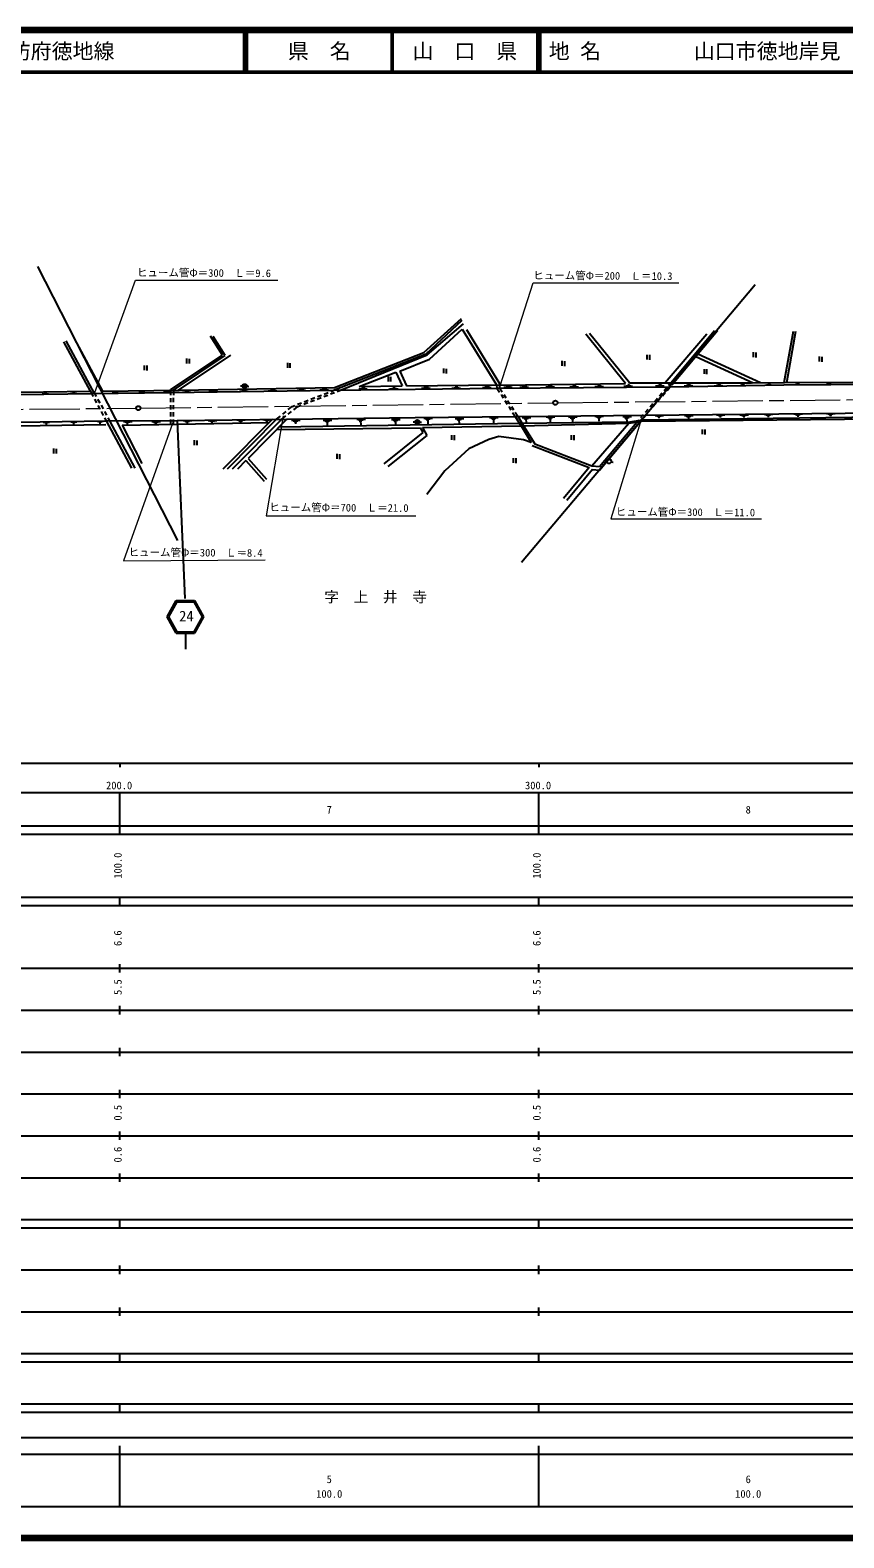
# Model space of a CAD drawing. Units: millimetres, scale not verified. Extents: x 40000 to 680000, y 20000 to 380000.
# Drawn here: x 246609 to 440828, y 20000 to 380000 of the extents above; entities that cross this region are included whole.
import ezdxf
from ezdxf.enums import TextEntityAlignment as Align

# ---------------------------------------------------------------- set-up
doc = ezdxf.new("R2010")
doc.units = ezdxf.units.MM
doc.header["$LTSCALE"] = 1000
doc.linetypes.add('CHAIN', pattern=[18.5, 12, -1.5, 3.5, -1.5])
for name, color, linetype, lineweight in [('M-BGD', 7, 'Continuous', 25), ('M-BMK', 2, 'CHAIN', 13), ('M-BMK-SRVR', 3, 'Continuous', 25), ('M-STR-HTXT', 7, 'Continuous', 13), ('M-STR-STRC', 7, 'Continuous', 25), ('M-TTL', 2, 'Continuous', 140), ('M-TTL-BAND', 7, 'Continuous', 25), ('M-TTL-LINE', 7, 'Continuous', 50)]:
    doc.layers.add(name, color=color, linetype=linetype, lineweight=lineweight)
doc.layers.add('M-BMK-HTXT', color=7, linetype='Continuous')
doc.layers.add('M-TTL-TXT', color=7, linetype='Continuous')
doc.styles.add('ＭＳ ゴシック', font='')
doc.styles.get('ＭＳ ゴシック').set_extended_font_data('MS Gothic')

msp = doc.modelspace()

# ---------------------------------------------------------------- hatches: boundary and pattern name
at = {"layer": 'M-BGD'}
for points in [[(298343, 295010, 0.41421), (297843, 295510, 0.41421), (297343, 295010, 1)], [(339501, 286448, 1), (338501, 286448, 0.41421), (339001, 285948, 0.41421)]]:
    msp.add_hatch(color=256, dxfattribs=at).paths.add_polyline_path(points)

# ---------------------------------------------------------------- linework, layer by layer
for p, q in [((248343, 323559), (281767, 258164)), ((419625, 319215), (399910, 295726)), ((340553, 303064), (349594, 311147)), ((341118, 302687), (349748, 310730)), ((341344, 302473), (350030, 309916)), ((263987, 293835), (257175, 306413)), ((292514, 302413), (289630, 306946)), ((293154, 302293), (290270, 306826)), ((341949, 301439), (349742, 308564)), ((349742, 308564), (357945, 295322)), ((350732, 308517), (358872, 295223)), ((388692, 295659), (379206, 307404)), ((389644, 295811), (380158, 307556)), ((398166, 295883), (408100, 307476)), ((399512, 295812), (409950, 308265)), ((400250, 295858), (410688, 308312)), ((426615, 295854), (428785, 308092)), ((427224, 295852), (429403, 308134)), ((261011, 293809), (254676, 305609)), ((261981, 293276), (255169, 305855)), ((280158, 294193), (292514, 302413)), ((319009, 294019), (341118, 302687)), ((319284, 294701), (340553, 303064)), ((320692, 294031), (341344, 302473)), ((393791, 302495), (393791, 301334)), ((394412, 302441), (394412, 301279)), ((405990, 302711), (420924, 295830)), ((419204, 303090), (419204, 301928)), ((419825, 303035), (419825, 301873)), ((273815, 299967), (273815, 298806)), ((274436, 299913), (274436, 298751)), ((280798, 294073), (293154, 302293)), ((282033, 294067), (294514, 302370)), ((283921, 301602), (283921, 300440)), ((284542, 301547), (284542, 300385)), ((307996, 300562), (307996, 299400)), ((308617, 300507), (308617, 299345)), ((334814, 298566), (341949, 301439)), ((345256, 299221), (345256, 298059)), ((345877, 299167), (345877, 298005)), ((373492, 301004), (373492, 299842)), ((374113, 300950), (374113, 299788)), ((405462, 302061), (419178, 295807)), ((407463, 299078), (407463, 297916)), ((408084, 299024), (408084, 297862)), ((434957, 302050), (434957, 300888)), ((435578, 301995), (435578, 300833)), ((325174, 294931), (333884, 298347)), ((332029, 297290), (332029, 296128)), ((332650, 297235), (332650, 296074)), ((333884, 298347), (335404, 295043)), ((334814, 298566), (336430, 295054)), ((336430, 295054), (358622, 295297)), ((355713, 294884), (355713, 295268)), ((357945, 295322), (358030, 294530)), ((358568, 295361), (358654, 294568)), ((358872, 295223), (388692, 295659)), ((360762, 294968), (360762, 295352)), ((364653, 294968), (364653, 295352)), ((370804, 294993), (370804, 295377)), ((376533, 295036), (376533, 295420)), ((382502, 295099), (382502, 295483)), ((389476, 295167), (389476, 295551)), ((389644, 295811), (400061, 295760)), ((399910, 295726), (392101, 286432)), ((396681, 295276), (397306, 295272)), ((396976, 295272), (396976, 295656)), ((399013, 295231), (399512, 295812)), ((399292, 294860), (426519, 295279)), ((399752, 295277), (400250, 295858)), ((400061, 295760), (418777, 295797)), ((403256, 295218), (404350, 295220)), ((403530, 295312), (404156, 295309)), ((403825, 295308), (403825, 295692)), ((410468, 295219), (411562, 295221)), ((410743, 295313), (411368, 295309)), ((411038, 295308), (411038, 295692)), ((416125, 295215), (417219, 295217)), ((416400, 295309), (417025, 295305)), ((416695, 295304), (416695, 295688)), ((418777, 295797), (426642, 295855)), ((422404, 295289), (423498, 295291)), ((422678, 295383), (423304, 295379)), ((422973, 295379), (422973, 295763)), ((426519, 295279), (469273, 295570)), ((426642, 295855), (442993, 295941)), ((429234, 295366), (430328, 295368)), ((429509, 295460), (430134, 295457)), ((429804, 295456), (429804, 295840)), ((436706, 295436), (437800, 295438)), ((436981, 295530), (437606, 295526)), ((437276, 295525), (437276, 295909)), ((215864, 293231), (261011, 293809)), ((216048, 292636), (261330, 293270)), ((249499, 293167), (250978, 293167)), ((249927, 293272), (250574, 293272)), ((250172, 293360), (250380, 293360)), ((250284, 293360), (250288, 293629)), ((256264, 293277), (257743, 293277)), ((256692, 293382), (257339, 293382)), ((256937, 293470), (257145, 293470)), ((257049, 293470), (257039, 293713)), ((261011, 293809), (261283, 293255)), ((261283, 293255), (261668, 292529)), ((261330, 293270), (280196, 293465)), ((261981, 293276), (262385, 292537)), ((261996, 291910), (262464, 291027)), ((262721, 291923), (263200, 291045)), ((263987, 293835), (282162, 294069)), ((266156, 293394), (267635, 293394)), ((266584, 293498), (267231, 293498)), ((266829, 293587), (267037, 293587)), ((266942, 293587), (266931, 293830)), ((272516, 293492), (273994, 293492)), ((272944, 293596), (273590, 293596)), ((273188, 293685), (273396, 293685)), ((273301, 293685), (273290, 293928)), ((278447, 293548), (279926, 293548)), ((278875, 293653), (279522, 293653)), ((279120, 293741), (279328, 293741)), ((279232, 293741), (279222, 293984)), ((280143, 292147), (280141, 291147)), ((280146, 294034), (280144, 292847)), ((280146, 294034), (280158, 294193)), ((280196, 293465), (319009, 294019)), ((280778, 292171), (280767, 291171)), ((280798, 294073), (280785, 292871)), ((282162, 294069), (319284, 294701)), ((282933, 293578), (284991, 293583)), ((283492, 293686), (284587, 293688)), ((283767, 293780), (284393, 293776)), ((284062, 293775), (284061, 294083)), ((289294, 293717), (291351, 293721)), ((289853, 293824), (290947, 293826)), ((290128, 293918), (290753, 293914)), ((290423, 293913), (290423, 294210)), ((296602, 293797), (298659, 293801)), ((296845, 295069), (297344, 295039)), ((297022, 295058), (297344, 295039)), ((297161, 293904), (298255, 293906)), ((297436, 293998), (298061, 293994)), ((297731, 293994), (297731, 294334)), ((298343, 294981), (298842, 294951)), ((298343, 294981), (298665, 294962)), ((303456, 293913), (305514, 293917)), ((304015, 294020), (305109, 294022)), ((304290, 294114), (304915, 294110)), ((304585, 294109), (304585, 294451)), ((310243, 294022), (312300, 294027)), ((310802, 294130), (311896, 294132)), ((311077, 294224), (311702, 294220)), ((311372, 294219), (311372, 294566)), ((312028, 291277), (312960, 291637)), ((313553, 291317), (314488, 291672)), ((313613, 291890), (314546, 292251)), ((315142, 291921), (316077, 292276)), ((315199, 292504), (316131, 292865)), ((315751, 294080), (317808, 294084)), ((316310, 294187), (317404, 294189)), ((316585, 294281), (317210, 294277)), ((316731, 292525), (317666, 292880)), ((316784, 293117), (317717, 293478)), ((316880, 294276), (316880, 294660)), ((318320, 293129), (319255, 293484)), ((318369, 293731), (319004, 293977)), ((319009, 294019), (358108, 294529)), ((319909, 293733), (320692, 294031)), ((325025, 294317), (327082, 294322)), ((325174, 294931), (335404, 295043)), ((325584, 294425), (326678, 294427)), ((325859, 294519), (326484, 294515)), ((326154, 294514), (326154, 294898)), ((332371, 294351), (334429, 294355)), ((332930, 294458), (334024, 294460)), ((333205, 294552), (333830, 294548)), ((333500, 294547), (333500, 294931)), ((340043, 294553), (342101, 294557)), ((340602, 294660), (341696, 294662)), ((340877, 294754), (341502, 294750)), ((341172, 294750), (341172, 295134)), ((347256, 294519), (349313, 294524)), ((347815, 294627), (348909, 294629)), ((348090, 294721), (348715, 294717)), ((348384, 294716), (348384, 295100)), ((354584, 294687), (356642, 294692)), ((355144, 294795), (356238, 294797)), ((355418, 294889), (356044, 294885)), ((358030, 294530), (358631, 293591)), ((358108, 294529), (399292, 294860)), ((358654, 294568), (359254, 293630)), ((359008, 293002), (359547, 292159)), ((359632, 293041), (360171, 292198)), ((359633, 294771), (361691, 294776)), ((360192, 294878), (361286, 294880)), ((360467, 294972), (361092, 294969)), ((360548, 291609), (361087, 290766)), ((363524, 294771), (365581, 294776)), ((364083, 294878), (365177, 294880)), ((364358, 294972), (364983, 294969)), ((369675, 294796), (371733, 294801)), ((370234, 294904), (371328, 294906)), ((370509, 294998), (371134, 294994)), ((375404, 294839), (377462, 294843)), ((375964, 294946), (377058, 294948)), ((376238, 295040), (376864, 295036)), ((381373, 294902), (383430, 294907)), ((381932, 295010), (383026, 295012)), ((382207, 295104), (382832, 295100)), ((388347, 294970), (390404, 294975)), ((388906, 295077), (390000, 295079)), ((389181, 295171), (389806, 295168)), ((395693, 291359), (396344, 292119)), ((395847, 295075), (397904, 295079)), ((396406, 295182), (397500, 295184)), ((396432, 291406), (397083, 292165)), ((396800, 292650), (397451, 293409)), ((397538, 292696), (398189, 293455)), ((397907, 293940), (398558, 294699)), ((398645, 293987), (399296, 294746)), ((402697, 295111), (404754, 295116)), ((409909, 295112), (411966, 295116)), ((262791, 290408), (263259, 289524)), ((263536, 290431), (264015, 289553)), ((263587, 288906), (264055, 288022)), ((264351, 288939), (264831, 288061)), ((280137, 288747), (280135, 287747)), ((280140, 290447), (280138, 289447)), ((280742, 288771), (280731, 287771)), ((280760, 290471), (280749, 289471)), ((306916, 288304), (307685, 288943)), ((308178, 288309), (308962, 288930)), ((308223, 289391), (309155, 290165)), ((309155, 290165), (309790, 290410)), ((309511, 289364), (310526, 290166)), ((310442, 290663), (311375, 291024)), ((310526, 290166), (311309, 290464)), ((311964, 290713), (312898, 291068)), ((359925, 291570), (360464, 290728)), ((360841, 290138), (361380, 289296)), ((361464, 290177), (362003, 289335)), ((361757, 288706), (362358, 287768)), ((362381, 288745), (362981, 287807)), ((362477, 287764), (393636, 288066)), ((392373, 287488), (393024, 288247)), ((393112, 287534), (393763, 288293)), ((393480, 288778), (394131, 289538)), ((393636, 288066), (469143, 288871)), ((394218, 288825), (394869, 289584)), ((394587, 290069), (395238, 290828)), ((395325, 290115), (395976, 290874)), ((412460, 288098), (410403, 288093)), ((418056, 288098), (415999, 288094)), ((423898, 288203), (421840, 288199)), ((423339, 288096), (422245, 288094)), ((423064, 288002), (422439, 288006)), ((422769, 288006), (422769, 287622)), ((430978, 288272), (428921, 288268)), ((430419, 288165), (429325, 288163)), ((430144, 288071), (429519, 288075)), ((429849, 288076), (429849, 287692)), ((438774, 288376), (436716, 288372)), ((438215, 288269), (437121, 288267)), ((437940, 288175), (437315, 288179)), ((437645, 288179), (437645, 287795)), ((218258, 285207), (264651, 285808)), ((218374, 286076), (264767, 286678)), ((251208, 286354), (249729, 286354)), ((250780, 286250), (250133, 286250)), ((250535, 286161), (250327, 286161)), ((250422, 286161), (250422, 285694)), ((257775, 286425), (256296, 286425)), ((257347, 286320), (256700, 286320)), ((257102, 286232), (256894, 286232)), ((256989, 286232), (256989, 285765)), ((264050, 286538), (262571, 286538)), ((263622, 286433), (262976, 286433)), ((263377, 286345), (263170, 286345)), ((263265, 286345), (263265, 285878)), ((264383, 287404), (264767, 286678)), ((264767, 286678), (281717, 286828)), ((264767, 286678), (270797, 275402)), ((265166, 287447), (265570, 286708)), ((265570, 286708), (271600, 275432)), ((268538, 285671), (281667, 285884)), ((268538, 285671), (273277, 276513)), ((270925, 286506), (268868, 286501)), ((270366, 286398), (269272, 286396)), ((270091, 286304), (269466, 286308)), ((269796, 286309), (269796, 285842)), ((277702, 286452), (275645, 286447)), ((277143, 286344), (276049, 286342)), ((276868, 286250), (276243, 286254)), ((276573, 286255), (276573, 285788)), ((280134, 287047), (280132, 285859)), ((280724, 287071), (280711, 285869)), ((281667, 285884), (303655, 286302)), ((281717, 286828), (307989, 287136)), ((285178, 286688), (283121, 286683)), ((284619, 286580), (283525, 286578)), ((284344, 286486), (283719, 286490)), ((284049, 286491), (284049, 286024)), ((291136, 286732), (289078, 286728)), ((290577, 286625), (289483, 286623)), ((290302, 286531), (289677, 286535)), ((290007, 286535), (290007, 286068)), ((304430, 287083), (292592, 275143)), ((305446, 287083), (293608, 275143)), ((306662, 287118), (294824, 275178)), ((297959, 286859), (295901, 286854)), ((297400, 286751), (296306, 286749)), ((297125, 286657), (296500, 286661)), ((296830, 286662), (296830, 286195)), ((307906, 287130), (298608, 277751)), ((304221, 286953), (302164, 286948)), ((303662, 286845), (302568, 286843)), ((303387, 286751), (302762, 286755)), ((303092, 286756), (303092, 286289)), ((305415, 284624), (339694, 285079)), ((305446, 287083), (306377, 287857)), ((306064, 285257), (363359, 286164)), ((306613, 287073), (307629, 287875)), ((307906, 287130), (338528, 287517)), ((311057, 286827), (308999, 286822)), ((310498, 286641), (309404, 286639)), ((310223, 286443), (309598, 286447)), ((309928, 286447), (309928, 285980)), ((318627, 286827), (316569, 286822)), ((318068, 286641), (316974, 286639)), ((317793, 286443), (317168, 286447)), ((317498, 286447), (317497, 285626)), ((326620, 287033), (324562, 287028)), ((326061, 286847), (324967, 286845)), ((325786, 286649), (325161, 286652)), ((325491, 286653), (325518, 285746)), ((334920, 286961), (332862, 286957)), ((334361, 286776), (333267, 286774)), ((334086, 286577), (333461, 286581)), ((333791, 286582), (333793, 285826)), ((338002, 286507), (338501, 286477)), ((338179, 286496), (338501, 286477)), ((338528, 287517), (362477, 287764)), ((339500, 286419), (339822, 286400)), ((339500, 286419), (339999, 286389)), ((339694, 285079), (340342, 283898)), ((340257, 285104), (363780, 285498)), ((340257, 285104), (341294, 283213)), ((342628, 287296), (340571, 287291)), ((342069, 287110), (340975, 287108)), ((341794, 286911), (341169, 286915)), ((341499, 286916), (341493, 286017)), ((350095, 287224), (348037, 287220)), ((349536, 287038), (348442, 287036)), ((349261, 286840), (348636, 286844)), ((348966, 286845), (348992, 286094)), ((358325, 287464), (356267, 287460)), ((357766, 287278), (356672, 287276)), ((357491, 287080), (356866, 287084)), ((357196, 287085), (357198, 286266)), ((362358, 287768), (363767, 285492)), ((362981, 287807), (364391, 285531)), ((363359, 286164), (389753, 286441)), ((363780, 285498), (389470, 286119)), ((363780, 285498), (366228, 281542)), ((392101, 286432), (363906, 252850)), ((366086, 287467), (364029, 287463)), ((364391, 285531), (367092, 281262)), ((365527, 287282), (364433, 287279)), ((365252, 287083), (364627, 287087)), ((364957, 287088), (364970, 286343)), ((371851, 287599), (369793, 287595)), ((371292, 287413), (370198, 287411)), ((371017, 287215), (370392, 287219)), ((370722, 287220), (370735, 286475)), ((377175, 287555), (375118, 287551)), ((376616, 287369), (375522, 287367)), ((376341, 287171), (375716, 287175)), ((376046, 287176), (376060, 286431)), ((380644, 275979), (389470, 286119)), ((383468, 287775), (381411, 287771)), ((382909, 287589), (381815, 287587)), ((382634, 287391), (382009, 287395)), ((382339, 287396), (382352, 286651)), ((382469, 274923), (392158, 286422)), ((382524, 275818), (391419, 286376)), ((390113, 287643), (388055, 287639)), ((389554, 287457), (388460, 287455)), ((389279, 287259), (388654, 287263)), ((388984, 287264), (388997, 286519)), ((389470, 286119), (392290, 286532)), ((389753, 286441), (392665, 286978)), ((391419, 286376), (391918, 286957)), ((392158, 286422), (392656, 287003)), ((392290, 286532), (392605, 286602)), ((392605, 286602), (469088, 287370)), ((392665, 286978), (469108, 287905)), ((397813, 287924), (395755, 287920)), ((397254, 287817), (396160, 287815)), ((396979, 287723), (396354, 287727)), ((396684, 287728), (396684, 287344)), ((404859, 287890), (402801, 287885)), ((404300, 287782), (403206, 287780)), ((404025, 287688), (403400, 287692)), ((403730, 287693), (403730, 287309)), ((407018, 284666), (407018, 283505)), ((407638, 284612), (407638, 283450)), ((411901, 287991), (410807, 287989)), ((411626, 287897), (411001, 287900)), ((411331, 287901), (411331, 287517)), ((417497, 287991), (416403, 287989)), ((417222, 287897), (416597, 287901)), ((416927, 287901), (416927, 287517)), ((285777, 282084), (285777, 280922)), ((286398, 282030), (286398, 280868)), ((340342, 283898), (331010, 276473)), ((341294, 283213), (331962, 275788)), ((347188, 283324), (347188, 282162)), ((347809, 283269), (347809, 282107)), ((356107, 282278), (351323, 280010)), ((358499, 282953), (356107, 282278)), ((364326, 282217), (358499, 282953)), ((366228, 281542), (364326, 282217)), ((366462, 280823), (380014, 275540)), ((367092, 281262), (380644, 275979)), ((375721, 283324), (375721, 282162)), ((376342, 283269), (376342, 282107)), ((252187, 280104), (252187, 278942)), ((252808, 280050), (252808, 278888)), ((298093, 277232), (296068, 275190)), ((298093, 277232), (302499, 272280)), ((298608, 277751), (303017, 272798)), ((319834, 278813), (319834, 277651)), ((320455, 278758), (320455, 277596)), ((351323, 280010), (345551, 274778)), ((361900, 277826), (361900, 276665)), ((362521, 277772), (362521, 276610)), ((383825, 277227), (384315, 277126)), ((385108, 277423), (385305, 277679)), ((345551, 274778), (341318, 269137)), ((380014, 275540), (373889, 268168)), ((380872, 275075), (374747, 267704)), ((380644, 275979), (382524, 275818)), ((380872, 275075), (382469, 274923)), ((383998, 277191), (384315, 277126)), ((385294, 276925), (385784, 276825)), ((385294, 276925), (385611, 276860))]:
    msp.add_line(p, q, dxfattribs=at)
for centre in [(297843, 295010), (339001, 286448), (384804, 277026)]:
    msp.add_circle(centre, 500, dxfattribs=at)
at = {"layer": 'M-BMK'}
for p, q in [((372486, 291037), (471073, 292050)), ((172437, 288730), (271945, 289745)), ((272945, 289756), (371486, 291025))]:
    msp.add_line(p, q, dxfattribs=at)
at = {"layer": 'M-BMK-SRVR'}
for centre in [(272445, 289750), (371986, 291032)]:
    msp.add_circle(centre, 500, dxfattribs=at)
at = {"layer": 'M-STR-HTXT'}
for p, q in [((262069, 293464), (271771, 320289)), ((271771, 320289), (305708, 320332)), ((358763, 295086), (366702, 319691)), ((366702, 319691), (401414, 319691)), ((280563, 286050), (268923, 253306)), ((306967, 287895), (302947, 264023)), ((392493, 287258), (385223, 263293)), ((302947, 264023), (338641, 264023)), ((385223, 263293), (421172, 263293)), ((268923, 253306), (302669, 253486))]:
    msp.add_line(p, q, dxfattribs=at)
at = {"layer": 'M-STR-STRC'}
for p, q in [((281682, 286633), (283530, 244262)), ((279327, 239905), (281495, 243789)), ((279671, 239905), (281671, 243489)), ((281495, 243789), (285847, 243789)), ((281671, 243489), (285671, 243489)), ((285671, 243489), (287671, 239905)), ((285847, 243789), (288014, 239905)), ((281495, 236021), (279327, 239905)), ((281671, 236321), (279671, 239905)), ((287671, 239905), (285671, 236321)), ((288014, 239905), (285847, 236021)), ((281495, 236021), (285847, 236021)), ((281671, 236321), (285671, 236321)), ((283671, 236021), (283671, 232176))]:
    msp.add_line(p, q, dxfattribs=at)
at = {"layer": 'M-TTL'}
for p, q in [((680000, 380000), (40000, 380000)), ((40000, 20000), (680000, 20000))]:
    msp.add_line(p, q, dxfattribs=at)
at = {"layer": 'M-TTL-BAND'}
for p, q in [((40000, 205000), (579000, 205000)), ((268000, 205000), (268000, 204000)), ((368000, 205000), (368000, 204000)), ((68000, 198000), (579000, 198000)), ((268000, 188000), (268000, 198000)), ((368000, 188000), (368000, 198000)), ((40000, 190000), (579000, 190000)), ((40000, 188000), (579000, 188000)), ((40000, 173000), (579000, 173000)), ((268000, 171000), (268000, 173000)), ((368000, 171000), (368000, 173000)), ((40000, 171000), (579000, 171000)), ((40000, 156000), (579000, 156000)), ((268000, 155000), (268000, 157000)), ((368000, 155000), (368000, 157000)), ((46000, 146000), (579000, 146000)), ((268000, 145000), (268000, 147000)), ((368000, 145000), (368000, 147000)), ((268000, 135000), (268000, 137000)), ((368000, 135000), (368000, 137000)), ((52000, 136000), (579000, 136000)), ((46000, 126000), (579000, 126000)), ((268000, 125000), (268000, 127000)), ((368000, 125000), (368000, 127000)), ((52000, 116000), (579000, 116000)), ((268000, 115000), (268000, 117000)), ((368000, 115000), (368000, 117000)), ((46000, 106000), (579000, 106000)), ((268000, 105000), (268000, 107000)), ((368000, 105000), (368000, 107000)), ((40000, 96000), (579000, 96000)), ((40000, 94000), (579000, 94000)), ((268000, 94000), (268000, 96000)), ((368000, 94000), (368000, 96000)), ((49000, 84000), (579000, 84000)), ((268000, 83000), (268000, 85000)), ((368000, 83000), (368000, 85000)), ((40000, 74000), (579000, 74000)), ((268000, 73000), (268000, 75000)), ((368000, 73000), (368000, 75000)), ((40000, 64000), (579000, 64000)), ((40000, 62000), (579000, 62000)), ((268000, 62000), (268000, 64000)), ((368000, 62000), (368000, 64000)), ((40000, 52000), (579000, 52000)), ((268000, 50000), (268000, 52000)), ((368000, 50000), (368000, 52000)), ((40000, 50000), (579000, 50000)), ((71000, 44000), (565000, 44000)), ((40000, 40000), (579000, 40000)), ((268000, 27500), (268000, 42000)), ((368000, 27500), (368000, 42000)), ((68000, 27500), (579000, 27500))]:
    msp.add_line(p, q, dxfattribs=at)
at = {"layer": 'M-TTL-LINE'}
for p, q in [((297750, 380000), (297750, 370000)), ((298250, 380000), (298250, 370000)), ((333000, 380000), (333000, 370000)), ((367750, 380000), (367750, 370000)), ((368250, 380000), (368250, 370000)), ((40000, 370000), (680000, 370000))]:
    msp.add_line(p, q, dxfattribs=at)

# ---------------------------------------------------------------- texts
at = {"layer": 'M-BMK-HTXT', "style": 'ＭＳ ゴシック'}
msp.add_text('字\u3000上\u3000井\u3000寺', height=2566, dxfattribs=at).set_placement((316817, 242623), align=Align.BOTTOM_LEFT)
at = {"layer": 'M-STR-HTXT', "style": 'ＭＳ ゴシック'}
for s, p in [('ヒューム管Φ＝300\u3000Ｌ＝9.6', (272095, 320670)), ('ヒューム管Φ＝200\u3000Ｌ＝10.3', (366685, 319989)), ('ヒューム管Φ＝700\u3000Ｌ＝21.0', (303690, 264624)), ('ヒューム管Φ＝300\u3000Ｌ＝11.0', (386400, 263548)), ('ヒューム管Φ＝300\u3000Ｌ＝8.4', (270101, 253884))]:
    msp.add_text(s, height=1833, rotation=359.667, dxfattribs=at).set_placement(p, align=Align.BOTTOM_LEFT)
at = {"layer": 'M-STR-STRC', "style": 'ＭＳ ゴシック'}
msp.add_text('24', height=2566, dxfattribs=at).set_placement((282158, 238038), align=Align.BOTTOM_LEFT)
at = {"layer": 'M-TTL-BAND', "style": 'ＭＳ ゴシック'}
for s, p in [('200.0', (267844, 198195)), ('300.0', (367844, 198195)), ('7', (318000, 192405)), ('8', (418000, 192405)), ('5', (318000, 32523)), ('6', (418000, 32523)), ('100.0', (318000, 29033)), ('100.0', (418000, 29033))]:
    msp.add_text(s, height=1833, dxfattribs=at).set_placement(p, align=Align.BOTTOM_CENTER)
for s, p in [('100.0', (269000, 180500)), ('100.0', (369000, 180500)), ('6.6', (269000, 163174)), ('6.6', (369000, 163174)), ('5.5', (269000, 151500)), ('5.5', (369000, 151500)), ('0.5', (269000, 121500)), ('0.5', (369000, 121500)), ('0.6', (269000, 111500)), ('0.6', (369000, 111500))]:
    msp.add_text(s, height=1833, rotation=90, dxfattribs=at).set_placement(p, align=Align.BOTTOM_CENTER)
at = {"layer": 'M-TTL-TXT', "style": 'ＭＳ ゴシック'}
for s, p in [('主要地方道防府徳地線', (216734, 375000)), ('地 名', (370380, 375000)), ('山口市徳地岸見', (405024, 375000))]:
    msp.add_text(s, height=3666, dxfattribs=at).set_placement(p, align=Align.MIDDLE_LEFT)
for s, p in [('県\u3000名', (315625, 375000)), ('山\u3000口\u3000県', (350375, 375000))]:
    msp.add_text(s, height=3666, dxfattribs=at).set_placement(p, align=Align.MIDDLE_CENTER)

doc.saveas('drawing.dxf')
